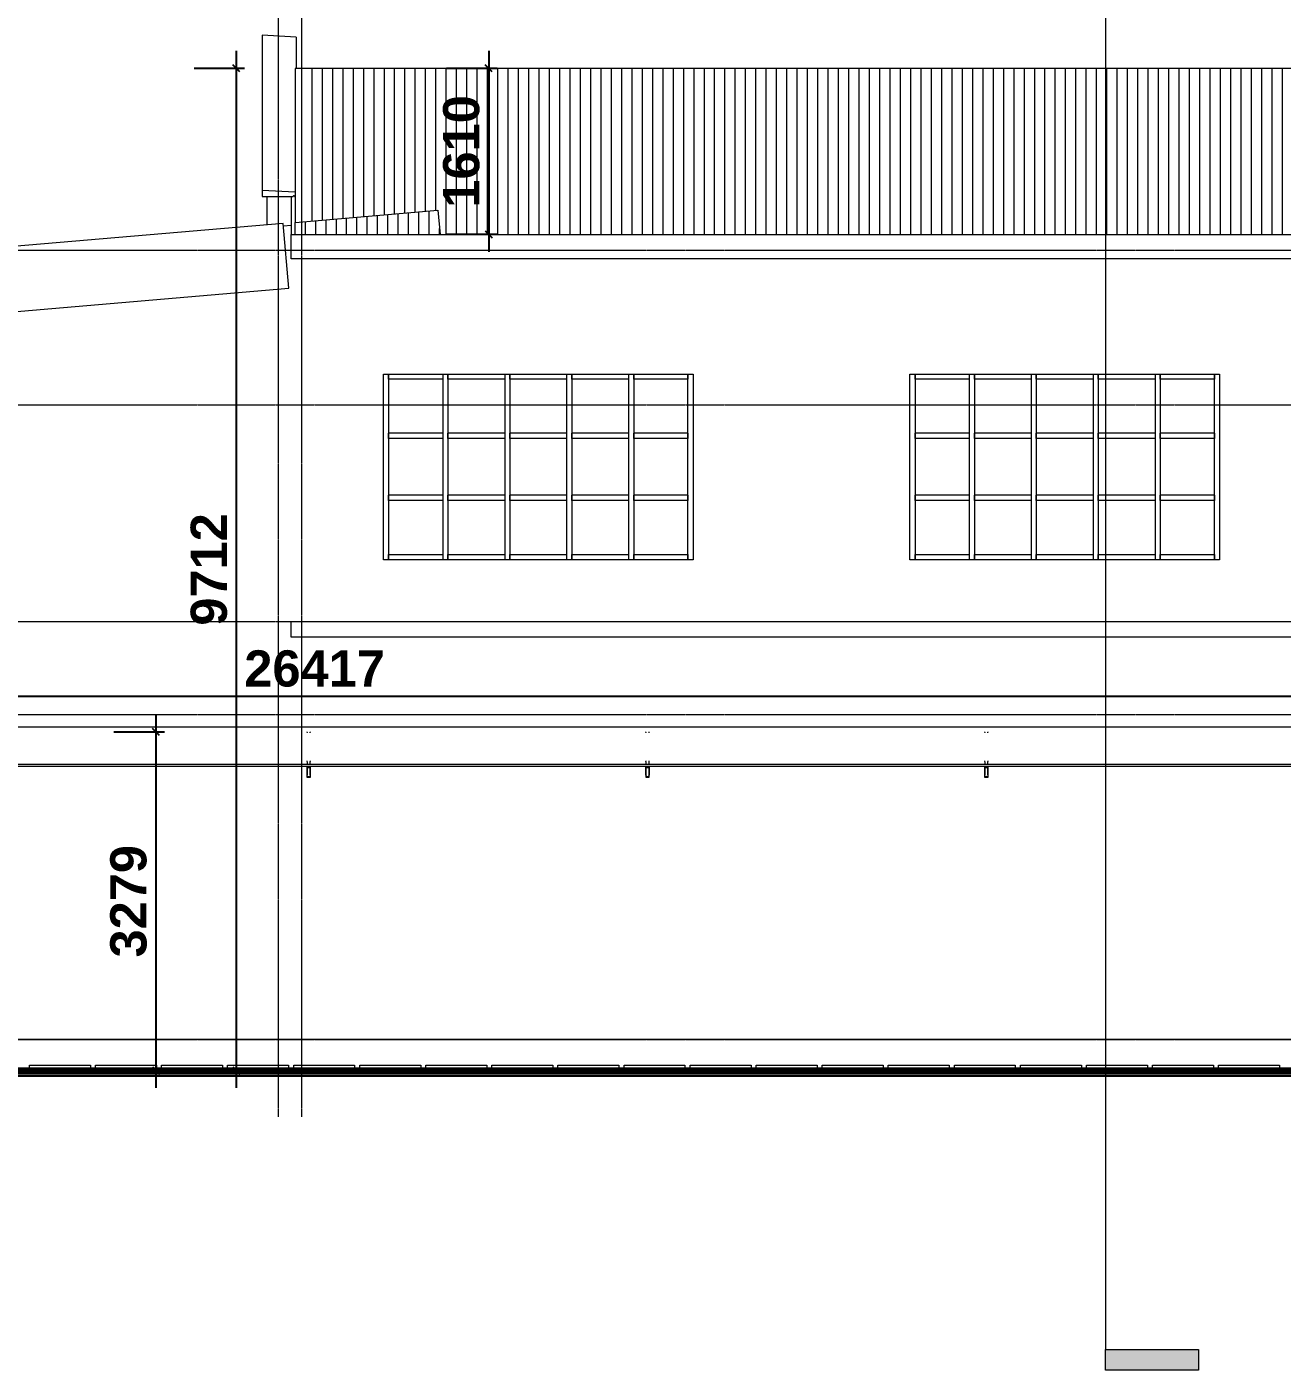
# Model space of a CAD drawing. Header units: inches. Extents: x 22 to 382261, y 22 to 371281.
# Drawn here: x 224918 to 237078, y 109283 to 122303 of the extents above; entities that cross this region are included whole.
import ezdxf

# ---------------------------------------------------------------- set-up
doc = ezdxf.new("R2010")
doc.units = ezdxf.units.IN
doc.header["$MEASUREMENT"] = 0
doc.linetypes.add('Grid Line 1_2_', pattern=[22.225, 12.7, -3.175, 3.175, -3.175])
for name, color, linetype, lineweight in [('A-ANNO-DIMS', 211, 'Continuous', 9), ('A-DETL', 90, 'Continuous', 9), ('A-DETL-GENF', 92, 'Continuous', 9), ('A-DETL-THIN', 151, 'Continuous', 9), ('A-FLOR', 192, 'Continuous', 9), ('A-FLOR-LEVL', 51, 'Continuous', 9), ('A-GLAZ-CWMG', 51, 'Continuous', 9), ('A-ROOF', 132, 'Continuous', 9), ('A-ROOF-OTLN', 132, 'Continuous', 9), ('A-ROOF-PATT', 132, 'Continuous', 9), ('G-ANNO-SYMB', 111, 'Continuous', 9), ('I-WALL', 2, 'Continuous', 9), ('Q-CASE', 31, 'Continuous', 9), ('S-GRID', 1, 'Continuous', 9)]:
    doc.layers.add(name, color=color, linetype=linetype, lineweight=lineweight)
doc.styles.add('Arial_B', font='arialbd.ttf', dxfattribs={"height": 350.793651})
doc.dimstyles.new('2', dxfattribs={"dimscale": 304.8, "dimtxt": 346.888196, "dimasz": 0.221354, "dimexe": 1.338583, "dimexo": 0.0625, "dimgap": 0.278871, "dimtad": 1, "dimdec": 0, "dimzin": 0, "dimdsep": 46, "dimtxsty": 'Arial_B', "dimblk1": 'OBLIQUE', "dimblk2": 'OBLIQUE', "dimsah": 1, "dimcen": 0.09, "dimdle": 0.557743, "dimazin": 0, "dimtfac": 1, "dimtdec": 4, "dimtix": 1, "dimtmove": 0, "dimatfit": 3, "dimfxl": 0.557743, "dimfxlon": 1, "dimtvp": 1, "dimtolj": 1, "dimtzin": 0, "dimarcsym": 2})

# ---------------------------------------------------------------- blocks, each defined once
blk = doc.blocks.new('Casework 3 - Casework 3-482897-Right Side Elevation - Callout 1')
at = {"layer": 'Q-CASE'}
for p, q in [((1386, 8210), (-12195, 7046)), ((1440, 7581), (1386, 8210)), ((-12141, 6417), (1440, 7581)), ((-12141, 6417), (-12195, 7046))]:
    blk.add_line(p, q, dxfattribs=at)
blk = doc.blocks.new('Casework 6 - Casework 6-529220-Right Side Elevation - Callout 1')
at = {"layer": 'Q-CASE'}
for p, q in [((14899, 3326), (-11421, 3326)), ((1616, 3276), (1616, 3272)), ((4899, 3276), (4899, 3272)), ((8181, 3276), (8181, 3272)), ((14899, 2966), (-11421, 2966)), ((-11421, 2949), (14899, 2949)), ((1614, 2949), (1614, 2841)), ((1616, 2949), (1616, 2865)), ((1616, 2949), (1616, 2948)), ((1646, 2865), (1646, 2949)), ((1646, 2948), (1646, 2949)), ((1649, 2841), (1649, 2949)), ((4897, 2949), (4897, 2841)), ((4899, 2949), (4899, 2865)), ((4899, 2949), (4899, 2948)), ((4929, 2865), (4929, 2949)), ((4929, 2948), (4929, 2949)), ((4931, 2841), (4931, 2949)), ((8179, 2949), (8179, 2841)), ((8181, 2949), (8181, 2865)), ((8181, 2949), (8181, 2948)), ((8211, 2865), (8211, 2949)), ((8211, 2948), (8211, 2949)), ((8214, 2841), (8214, 2949)), ((1614, 2841), (1649, 2841)), ((4897, 2841), (4931, 2841)), ((8179, 2841), (8214, 2841))]:
    blk.add_line(p, q, dxfattribs=at)
at = {"layer": 'Q-CASE', "flags": 128}
for points in [[(1616, 3278), (1616, 3278), (1616, 3279), (1616, 3280), (1616, 3280), (1616, 3281), (1617, 3281), (1617, 3282), (1617, 3282)], [(1645, 3283), (1646, 3282), (1646, 3281), (1646, 3281), (1646, 3280), (1646, 3280), (1646, 3279), (1646, 3279), (1646, 3278), (1646, 3278)], [(1646, 3272), (1646, 3276), (1646, 3278), (1646, 3278)], [(4899, 3278), (4899, 3278), (4899, 3279), (4899, 3280), (4899, 3280), (4899, 3281), (4899, 3281), (4899, 3282), (4899, 3282)], [(4928, 3283), (4928, 3282), (4928, 3281), (4928, 3281), (4928, 3280), (4929, 3280), (4929, 3279), (4929, 3279), (4929, 3278), (4929, 3278)], [(4929, 3272), (4929, 3276), (4929, 3278), (4929, 3278)], [(8181, 3278), (8181, 3278), (8181, 3279), (8181, 3280), (8181, 3280), (8181, 3281), (8182, 3281), (8182, 3282), (8182, 3282)], [(8210, 3283), (8211, 3282), (8211, 3281), (8211, 3281), (8211, 3280), (8211, 3280), (8211, 3279), (8211, 3279), (8211, 3278), (8211, 3278)], [(8211, 3272), (8211, 3276), (8211, 3278), (8211, 3278)], [(1616, 2993), (1616, 2994), (1616, 2995), (1616, 2995), (1616, 2996), (1616, 2996), (1617, 2997), (1617, 2998), (1617, 2998), (1617, 2999), (1617, 2999), (1618, 3000), (1618, 3000)], [(1645, 3000), (1645, 2999), (1645, 2999), (1645, 2998), (1646, 2998), (1646, 2997), (1646, 2997), (1646, 2996), (1646, 2995), (1646, 2995), (1646, 2994), (1646, 2994), (1646, 2993)], [(4899, 2993), (4899, 2994), (4899, 2995), (4899, 2995), (4899, 2996), (4899, 2996), (4899, 2997), (4899, 2998), (4899, 2998), (4900, 2999), (4900, 2999), (4900, 3000), (4900, 3000)], [(4927, 3000), (4927, 2999), (4928, 2999), (4928, 2998), (4928, 2998), (4928, 2997), (4928, 2997), (4928, 2996), (4929, 2995), (4929, 2995), (4929, 2994), (4929, 2994), (4929, 2993)], [(8181, 2993), (8181, 2994), (8181, 2995), (8181, 2995), (8181, 2996), (8181, 2996), (8182, 2997), (8182, 2998), (8182, 2998), (8182, 2999), (8182, 2999), (8183, 3000), (8183, 3000)], [(8210, 3000), (8210, 2999), (8210, 2999), (8210, 2998), (8211, 2998), (8211, 2997), (8211, 2997), (8211, 2996), (8211, 2995), (8211, 2995), (8211, 2994), (8211, 2994), (8211, 2993)], [(1616, 2991), (1616, 2982), (1616, 2968), (1616, 2968)], [(1616, 2862), (1616, 2897), (1616, 2927), (1616, 2949)], [(1646, 2968), (1646, 2982), (1646, 2990), (1646, 2993), (1646, 2993)], [(1646, 2949), (1646, 2924), (1646, 2894), (1646, 2862)], [(4899, 2991), (4899, 2982), (4899, 2968), (4899, 2968)], [(4899, 2862), (4899, 2897), (4899, 2927), (4899, 2949)], [(4929, 2968), (4929, 2982), (4929, 2990), (4929, 2993), (4929, 2993)], [(4929, 2949), (4929, 2924), (4929, 2894), (4929, 2862)], [(8181, 2991), (8181, 2982), (8181, 2968), (8181, 2968)], [(8181, 2862), (8181, 2897), (8181, 2927), (8181, 2949)], [(8211, 2968), (8211, 2982), (8211, 2990), (8211, 2993), (8211, 2993)], [(8211, 2949), (8211, 2924), (8211, 2894), (8211, 2862)]]:
    blk.add_lwpolyline(points, dxfattribs=at)
at = {"layer": 'Q-CASE'}
for centre, ratio, start_param, end_param in [((1631, 2948), 0.84545, 3.033857, 4.712389), ((1631, 2948), 0.84545, 4.712389, 6.390921), ((4914, 2948), 0.84545, 3.033857, 4.712389), ((4914, 2948), 0.84545, 4.712389, 6.390921), ((8196, 2948), 0.84545, 3.033857, 4.712389), ((8196, 2948), 0.84545, 4.712389, 6.390921), ((1631, 2862), 0.962005, 3.665191, 4.712389), ((1631, 2862), 0.962005, 4.712389, 5.759587), ((4914, 2862), 0.962005, 3.665191, 4.712389), ((4914, 2862), 0.962005, 4.712389, 5.759587), ((8196, 2862), 0.962005, 3.665191, 4.712389), ((8196, 2862), 0.962005, 4.712389, 5.759587)]:
    blk.add_ellipse(centre, major_axis=(15, 0), ratio=ratio, start_param=start_param, end_param=end_param, dxfattribs=at)
blk = doc.blocks.new('Rectangular Mullion - 50 x 150mm-443224-Right Side Elevation - Callout 1')
at = {"layer": 'A-GLAZ-CWMG'}
blk.add_line((10406, 6150), (10406, 6750), dxfattribs=at)
blk = doc.blocks.new('Rectangular Mullion - 50 x 150mm-443211-Right Side Elevation - Callout 1')
at = {"layer": 'A-GLAZ-CWMG'}
for p, q in [((7506, 6700), (7506, 6750)), ((8031, 6700), (7506, 6700)), ((8031, 6750), (8031, 6700))]:
    blk.add_line(p, q, dxfattribs=at)
blk = doc.blocks.new('Rectangular Mullion - 50 x 150mm-443225-Right Side Elevation - Callout 1')
at = {"layer": 'A-GLAZ-CWMG'}
blk.add_line((7506, 5550), (7506, 4950), dxfattribs=at)
blk = doc.blocks.new('Rectangular Mullion - 50 x 150mm-443212-Right Side Elevation - Callout 1')
at = {"layer": 'A-GLAZ-CWMG'}
for p, q in [((9881, 4950), (9881, 5000)), ((9881, 5000), (10406, 5000)), ((10406, 5000), (10406, 4950))]:
    blk.add_line(p, q, dxfattribs=at)
blk = doc.blocks.new('Rectangular Mullion - 50 x 150mm-443213-Right Side Elevation - Callout 1')
at = {"layer": 'A-GLAZ-CWMG'}
for p, q in [((9831, 5550), (9831, 4950)), ((9881, 5550), (9881, 4950))]:
    blk.add_line(p, q, dxfattribs=at)
blk = doc.blocks.new('Rectangular Mullion - 50 x 150mm-443214-Right Side Elevation - Callout 1')
at = {"layer": 'A-GLAZ-CWMG'}
for p, q in [((9881, 5525), (9881, 5575)), ((10406, 5575), (9881, 5575)), ((10406, 5525), (9881, 5525)), ((10406, 5575), (10406, 5525))]:
    blk.add_line(p, q, dxfattribs=at)
blk = doc.blocks.new('Rectangular Mullion - 50 x 150mm-443215-Right Side Elevation - Callout 1')
at = {"layer": 'A-GLAZ-CWMG'}
for p, q in [((9281, 5525), (9281, 5575)), ((9831, 5575), (9281, 5575)), ((9831, 5525), (9281, 5525)), ((9831, 5575), (9831, 5525))]:
    blk.add_line(p, q, dxfattribs=at)
blk = doc.blocks.new('Rectangular Mullion - 50 x 150mm-443216-Right Side Elevation - Callout 1')
at = {"layer": 'A-GLAZ-CWMG'}
for p, q in [((9281, 4950), (9281, 5000)), ((9281, 5000), (9831, 5000)), ((9831, 5000), (9831, 4950))]:
    blk.add_line(p, q, dxfattribs=at)
blk = doc.blocks.new('Rectangular Mullion - 50 x 150mm-443226-Right Side Elevation - Callout 1')
at = {"layer": 'A-GLAZ-CWMG'}
blk.add_line((7506, 6150), (7506, 5550), dxfattribs=at)
blk = doc.blocks.new('Rectangular Mullion - 50 x 150mm-443217-Right Side Elevation - Callout 1')
at = {"layer": 'A-GLAZ-CWMG'}
for p, q in [((9281, 6700), (9281, 6750)), ((9831, 6700), (9281, 6700)), ((9831, 6750), (9831, 6700))]:
    blk.add_line(p, q, dxfattribs=at)
blk = doc.blocks.new('Rectangular Mullion - 50 x 150mm-443227-Right Side Elevation - Callout 1')
at = {"layer": 'A-GLAZ-CWMG'}
blk.add_line((10406, 4950), (10406, 5550), dxfattribs=at)
blk = doc.blocks.new('Rectangular Mullion - 50 x 150mm-443218-Right Side Elevation - Callout 1')
at = {"layer": 'A-GLAZ-CWMG'}
for p, q in [((9831, 6150), (9831, 5550)), ((9881, 6150), (9881, 5550))]:
    blk.add_line(p, q, dxfattribs=at)
blk = doc.blocks.new('Rectangular Mullion - 50 x 150mm-443228-Right Side Elevation - Callout 1')
at = {"layer": 'A-GLAZ-CWMG'}
blk.add_line((10406, 5550), (10406, 6150), dxfattribs=at)
blk = doc.blocks.new('Rectangular Mullion - 50 x 150mm-443229-Right Side Elevation - Callout 1')
at = {"layer": 'A-GLAZ-CWMG'}
blk.add_line((7506, 6750), (7506, 6150), dxfattribs=at)
blk = doc.blocks.new('Rectangular Mullion - 50 x 150mm-443219-Right Side Elevation - Callout 1')
at = {"layer": 'A-GLAZ-CWMG'}
for p, q in [((9831, 6750), (9831, 6150)), ((9881, 6750), (9881, 6150))]:
    blk.add_line(p, q, dxfattribs=at)
blk = doc.blocks.new('Casework 16 - Casework 16-903805-Right Side Elevation - Callout 1')
at = {"layer": 'Q-CASE'}
for p, q in [((1511, 10016), (1181, 10033)), ((1181, 10033), (1181, 8528)), ((1511, 10016), (1511, 9712)), ((1500, 8511), (1181, 8528)), ((1181, 8528), (1181, 8469)), ((1181, 8469), (1481, 8469)), ((1496, 8469), (1500, 8469))]:
    blk.add_line(p, q, dxfattribs=at)
blk.add_ellipse((1489, 8469), major_axis=(7.5, 0), ratio=0.984808, start_param=0, end_param=3.141593, dxfattribs=at)
blk = doc.blocks.new('_Oblique')
at = {"color": 0, "linetype": 'ByBlock', "lineweight": -2}
blk.add_line((-0.5, -0.5), (0.5, 0.5), dxfattribs=at)
blk = doc.blocks.new('*D4919')
at = {"layer": 'A-ANNO-DIMS', "color": 0, "lineweight": -2, "transparency": 16777216}
for p, q in [((229392, 122071), (229392, 120121)), ((229473, 121901), (228984, 121901)), ((229473, 120291), (228984, 120291))]:
    blk.add_line(p, q, dxfattribs=at)
at = {"layer": 'Defpoints', "color": 0, "transparency": 16777216}
for p in [(229492, 121901), (229392, 120291), (229492, 120291)]:
    blk.add_point(p, dxfattribs=at)
at = {"layer": 'A-ANNO-DIMS', "color": 0, "lineweight": -2, "transparency": 16777216, "xscale": 67.46874999999999, "yscale": 67.46874999999999, "zscale": 67.46874999999999}
for p, rotation in [((229392, 121901), 90), ((229392, 120291), 270)]:
    blk.add_blockref('_Oblique', p, dxfattribs=dict(at, rotation=rotation))
at = {"layer": 'A-ANNO-DIMS', "color": 0, "transparency": 16777216, "insert": (229128, 121096), "char_height": 350.8, "width": 746.25, "attachment_point": 5, "rotation": 90, "style": 'Arial_B'}
blk.add_mtext('\\A1;1610', dxfattribs=at)
blk = doc.blocks.new('*D4920')
at = {"layer": 'A-ANNO-DIMS', "color": 0, "lineweight": -2, "transparency": 16777216}
for p, q in [((226947, 122071), (226947, 112018)), ((227028, 121901), (226539, 121901)), ((227028, 112188), (226539, 112188))]:
    blk.add_line(p, q, dxfattribs=at)
at = {"layer": 'Defpoints', "color": 0, "transparency": 16777216}
for p in [(227047, 121901), (226947, 112188), (227047, 112188)]:
    blk.add_point(p, dxfattribs=at)
at = {"layer": 'A-ANNO-DIMS', "color": 0, "lineweight": -2, "transparency": 16777216, "xscale": 67.46874999999999, "yscale": 67.46874999999999, "zscale": 67.46874999999999}
for p, rotation in [((226947, 121901), 90), ((226947, 112188), 270)]:
    blk.add_blockref('_Oblique', p, dxfattribs=dict(at, rotation=rotation))
at = {"layer": 'A-ANNO-DIMS', "color": 0, "transparency": 16777216, "insert": (226683, 117044), "char_height": 350.8, "width": 746.25, "attachment_point": 5, "rotation": 90, "style": 'Arial_B'}
blk.add_mtext('\\A1;9712', dxfattribs=at)
blk = doc.blocks.new('*D4921')
at = {"layer": 'A-ANNO-DIMS', "color": 0, "lineweight": -2, "transparency": 16777216}
for p, q in [((226169, 115637), (226169, 112018)), ((226250, 115467), (225761, 115467)), ((226250, 112188), (225761, 112188))]:
    blk.add_line(p, q, dxfattribs=at)
at = {"layer": 'Defpoints', "color": 0, "transparency": 16777216}
for p in [(226269, 115467), (226169, 112188), (226269, 112188)]:
    blk.add_point(p, dxfattribs=at)
at = {"layer": 'A-ANNO-DIMS', "color": 0, "lineweight": -2, "transparency": 16777216, "xscale": 67.46874999999999, "yscale": 67.46874999999999, "zscale": 67.46874999999999}
for p, rotation in [((226169, 115467), 90), ((226169, 112188), 270)]:
    blk.add_blockref('_Oblique', p, dxfattribs=dict(at, rotation=rotation))
at = {"layer": 'A-ANNO-DIMS', "color": 0, "transparency": 16777216, "insert": (225904, 113828), "char_height": 350.8, "width": 746.25, "attachment_point": 5, "rotation": 90, "style": 'Arial_B'}
blk.add_mtext('\\A1;3279', dxfattribs=at)
blk = doc.blocks.new('*D4922')
at = {"layer": 'A-ANNO-DIMS', "color": 0, "lineweight": -2, "transparency": 16777216}
for p, q in [((240915, 115737), (240915, 116225)), ((214497, 115898), (214497, 115409)), ((214327, 115817), (241085, 115817))]:
    blk.add_line(p, q, dxfattribs=at)
at = {"layer": 'Defpoints', "color": 0, "transparency": 16777216}
for p in [(214497, 115917), (240915, 115817), (240915, 115717)]:
    blk.add_point(p, dxfattribs=at)
at = {"layer": 'A-ANNO-DIMS', "color": 0, "lineweight": -2, "transparency": 16777216, "xscale": 67.46874999999999, "yscale": 67.46874999999999, "zscale": 67.46874999999999, "rotation": 180}
blk.add_blockref('_Oblique', (214497, 115817), dxfattribs=at)
at = {"layer": 'A-ANNO-DIMS', "color": 0, "lineweight": -2, "transparency": 16777216, "xscale": 67.46874999999999, "yscale": 67.46874999999999, "zscale": 67.46874999999999}
blk.add_blockref('_Oblique', (240915, 115817), dxfattribs=at)
at = {"layer": 'A-ANNO-DIMS', "color": 0, "transparency": 16777216, "insert": (227706, 116082), "char_height": 350.8, "width": 932.81, "attachment_point": 5, "style": 'Arial_B'}
blk.add_mtext('\\A1;26417', dxfattribs=at)
blk = doc.blocks.new('Section - M_Section Tail - Filled-28045-Right Side Elevation - Callout 1')
at = {"layer": 'G-ANNO-SYMB'}
blk.add_hatch(color=256, dxfattribs=at).paths.add_polyline_path([(10251, -2705), (9351, -2705), (9351, -2905), (10251, -2905)])
for p, q in [((9351, -2905), (9351, -2705)), ((9351, -2705), (10251, -2705)), ((10251, -2705), (10251, -2905)), ((10251, -2905), (9351, -2905))]:
    blk.add_line(p, q, dxfattribs=at)

msp = doc.modelspace()

# ---------------------------------------------------------------- hatches: boundary and pattern name
at = {"layer": 'A-DETL-GENF'}
h = msp.add_hatch(dxfattribs=at)
h.set_pattern_fill('FP_4', color=174, style=0, pattern_type=2)
h.set_pattern_definition([(90, (228481.12, 112188.33), (-100, 6e-15), [])])
h.paths.add_polyline_path([(236623.3, 120290.6), (249588.4, 120290.6), (249588.4, 121900.5), (227516.1, 121900.5), (227516.1, 120408.1), (228900.9, 120526.8), (228921.2, 120290.6), (234243.6, 120290.6)])
at = {"layer": 'A-ROOF-PATT'}
h = msp.add_hatch(dxfattribs=at)
h.set_pattern_fill('FP_2', color=256, style=0, pattern_type=2)
h.set_pattern_definition([(90, (226016.12, 121213.23), (-100, 6e-15), [])])
h.paths.add_polyline_path([(227477.3, 120290.6), (228921.2, 120290.6), (228900.9, 120526.8), (227516.1, 120408.1), (227516.1, 120656.9), (227512.3, 120656.9), (227511.3, 120660.6), (227508.6, 120663.3), (227504.8, 120664.3), (227501.1, 120663.3), (227498.3, 120660.6), (227497.3, 120656.9), (227477.3, 120656.9), (227477.3, 120396.9)])

# ---------------------------------------------------------------- linework, layer by layer
at = {"layer": 'A-DETL', "lineweight": 100}
msp.add_line((212932.3, 112188.3), (250618.2, 112188.3), dxfattribs=at)
at = {"layer": 'A-DETL-THIN'}
for p, q in [((227516.1, 121900.5), (227516.1, 120408.1)), ((249588.4, 121900.5), (227516.1, 121900.5)), ((227516.1, 120408.1), (228900.9, 120526.8)), ((228900.9, 120526.8), (228921.2, 120290.6)), ((228921.2, 120290.6), (249588.4, 120290.6))]:
    msp.add_line(p, q, dxfattribs=at)
at = {"layer": 'A-FLOR'}
for p, q in [((227477.3, 116538.3), (244887.7, 116538.3)), ((227477.3, 116388.3), (227477.3, 116538.3)), ((244887.7, 116388.3), (227477.3, 116388.3)), ((224943.4, 112238.3), (225533.4, 112238.3)), ((224943.4, 112188.3), (224943.4, 112238.3)), ((225533.4, 112238.3), (225533.4, 112188.3)), ((225583.4, 112238.3), (226173.4, 112238.3)), ((225583.4, 112188.3), (225583.4, 112238.3)), ((226173.4, 112238.3), (226173.4, 112188.3)), ((226223.4, 112238.3), (226813.4, 112238.3)), ((226223.4, 112188.3), (226223.4, 112238.3)), ((226813.4, 112238.3), (226813.4, 112188.3)), ((226863.4, 112238.3), (227453.4, 112238.3)), ((226863.4, 112188.3), (226863.4, 112238.3)), ((227453.4, 112238.3), (227453.4, 112188.3)), ((227503.4, 112238.3), (228093.4, 112238.3)), ((227503.4, 112188.3), (227503.4, 112238.3)), ((228093.4, 112238.3), (228093.4, 112188.3)), ((228143.4, 112238.3), (228733.4, 112238.3)), ((228143.4, 112188.3), (228143.4, 112238.3)), ((228733.4, 112238.3), (228733.4, 112188.3)), ((228783.4, 112238.3), (229373.4, 112238.3)), ((228783.4, 112188.3), (228783.4, 112238.3)), ((229373.4, 112238.3), (229373.4, 112188.3)), ((229423.4, 112238.3), (230013.4, 112238.3)), ((229423.4, 112188.3), (229423.4, 112238.3)), ((230013.4, 112238.3), (230013.4, 112188.3)), ((230063.4, 112238.3), (230653.4, 112238.3)), ((230063.4, 112188.3), (230063.4, 112238.3)), ((230653.4, 112238.3), (230653.4, 112188.3)), ((230703.4, 112238.3), (231293.4, 112238.3)), ((230703.4, 112188.3), (230703.4, 112238.3)), ((231293.4, 112238.3), (231293.4, 112188.3)), ((231343.4, 112238.3), (231933.4, 112238.3)), ((231343.4, 112188.3), (231343.4, 112238.3)), ((231933.4, 112238.3), (231933.4, 112188.3)), ((231983.4, 112238.3), (232573.4, 112238.3)), ((231983.4, 112188.3), (231983.4, 112238.3)), ((232573.4, 112238.3), (232573.4, 112188.3)), ((232623.4, 112238.3), (233213.4, 112238.3)), ((232623.4, 112188.3), (232623.4, 112238.3)), ((233213.4, 112238.3), (233213.4, 112188.3)), ((233263.4, 112238.3), (233853.4, 112238.3)), ((233263.4, 112188.3), (233263.4, 112238.3)), ((233853.4, 112238.3), (233853.4, 112188.3)), ((233903.4, 112238.3), (234493.4, 112238.3)), ((233903.4, 112188.3), (233903.4, 112238.3)), ((234493.4, 112238.3), (234493.4, 112188.3)), ((234543.4, 112238.3), (235133.4, 112238.3)), ((234543.4, 112188.3), (234543.4, 112238.3)), ((235133.4, 112238.3), (235133.4, 112188.3)), ((235183.4, 112238.3), (235773.4, 112238.3)), ((235183.4, 112188.3), (235183.4, 112238.3)), ((235773.4, 112238.3), (235773.4, 112188.3)), ((235823.4, 112238.3), (236413.4, 112238.3)), ((235823.4, 112188.3), (235823.4, 112238.3)), ((236413.4, 112238.3), (236413.4, 112188.3)), ((236463.4, 112238.3), (237053.4, 112238.3)), ((236463.4, 112188.3), (236463.4, 112238.3)), ((237053.4, 112238.3), (237053.4, 112188.3))]:
    msp.add_line(p, q, dxfattribs=at)
at = {"layer": 'A-FLOR', "lineweight": 35}
for p, q in [((250902, 112188.3), (212825.5, 112188.3)), ((212825.5, 112138.3), (250902, 112138.3))]:
    msp.add_line(p, q, dxfattribs=at)
at = {"layer": 'A-FLOR-LEVL', "linetype": 'Grid Line 1_2_'}
for p, q in [((212682.1, 120138.3), (251888.2, 120138.3)), ((212682.1, 118638.3), (251888.2, 118638.3)), ((212682.1, 116538.3), (251888.2, 116538.3)), ((212682.1, 115638.3), (251888.2, 115638.3)), ((212682.1, 112488.3), (251888.2, 112488.3)), ((212682.1, 112188.3), (250618.2, 112188.3))]:
    msp.add_line(p, q, dxfattribs=at)
at = {"layer": 'A-ROOF'}
msp.add_line((227477.3, 120396.9), (227477.3, 120290.6), dxfattribs=at)
at = {"layer": 'A-ROOF-OTLN'}
for p, q in [((227477.3, 120055.6), (227477.3, 120290.6)), ((227477.3, 120290.6), (228921.2, 120290.6)), ((249588.4, 120055.6), (227477.3, 120055.6))]:
    msp.add_line(p, q, dxfattribs=at)
at = {"layer": 'G-ANNO-SYMB'}
msp.add_line((235367.1, 123119.7), (235367.1, 109483.3), dxfattribs=at)
at = {"layer": 'I-WALL'}
for p, q in [((227247.3, 120385), (227247.3, 120656.9)), ((227477.3, 120656.9), (227247.3, 120656.9)), ((227477.3, 120656.9), (227477.3, 120396.9)), ((227477.3, 120376.3), (227404.6, 120370.1)), ((228372.3, 117138.3), (228372.3, 118938.3)), ((228372.3, 118938.3), (231372.3, 118938.3)), ((231372.3, 118938.3), (231372.3, 117138.3)), ((233472.3, 117138.3), (233472.3, 118938.3)), ((233472.3, 118938.3), (236472.3, 118938.3)), ((236472.3, 118938.3), (236472.3, 117138.3)), ((231372.3, 117138.3), (228372.3, 117138.3)), ((236472.3, 117138.3), (233472.3, 117138.3)), ((240047.3, 112488.3), (214572.3, 112488.3))]:
    msp.add_line(p, q, dxfattribs=at)
at = {"layer": 'S-GRID', "linetype": 'Grid Line 1_2_'}
for p, q in [((227357.3, 111738.3), (227357.3, 125702.5)), ((227582.3, 111738.3), (227582.3, 125702.5))]:
    msp.add_line(p, q, dxfattribs=at)

# ---------------------------------------------------------------- block references
at = {"layer": 'A-GLAZ-CWMG'}
for name, p in [('Rectangular Mullion - 50 x 150mm-443211-Right Side Elevation - Callout 1', (220916.1, 112188.3)), ('Rectangular Mullion - 50 x 150mm-443229-Right Side Elevation - Callout 1', (220916.1, 112188.3)), ('Rectangular Mullion - 50 x 150mm-443219-Right Side Elevation - Callout 1', (219116.1, 112188.3)), ('Rectangular Mullion - 50 x 150mm-443217-Right Side Elevation - Callout 1', (219716.1, 112188.3)), ('Rectangular Mullion - 50 x 150mm-443219-Right Side Elevation - Callout 1', (219716.1, 112188.3)), ('Rectangular Mullion - 50 x 150mm-443217-Right Side Elevation - Callout 1', (220316.1, 112188.3)), ('Rectangular Mullion - 50 x 150mm-443219-Right Side Elevation - Callout 1', (220316.1, 112188.3)), ('Rectangular Mullion - 50 x 150mm-443217-Right Side Elevation - Callout 1', (220916.1, 112188.3)), ('Rectangular Mullion - 50 x 150mm-443219-Right Side Elevation - Callout 1', (220916.1, 112188.3)), ('Rectangular Mullion - 50 x 150mm-443211-Right Side Elevation - Callout 1', (223291.1, 112188.3)), ('Rectangular Mullion - 50 x 150mm-443224-Right Side Elevation - Callout 1', (220916.1, 112188.3)), ('Rectangular Mullion - 50 x 150mm-443211-Right Side Elevation - Callout 1', (226016.1, 112188.3)), ('Rectangular Mullion - 50 x 150mm-443229-Right Side Elevation - Callout 1', (226016.1, 112188.3)), ('Rectangular Mullion - 50 x 150mm-443219-Right Side Elevation - Callout 1', (224216.1, 112188.3)), ('Rectangular Mullion - 50 x 150mm-443217-Right Side Elevation - Callout 1', (224816.1, 112188.3)), ('Rectangular Mullion - 50 x 150mm-443219-Right Side Elevation - Callout 1', (224816.1, 112188.3)), ('Rectangular Mullion - 50 x 150mm-443217-Right Side Elevation - Callout 1', (225416.1, 112188.3)), ('Rectangular Mullion - 50 x 150mm-443219-Right Side Elevation - Callout 1', (225416.1, 112188.3)), ('Rectangular Mullion - 50 x 150mm-443217-Right Side Elevation - Callout 1', (226016.1, 112188.3)), ('Rectangular Mullion - 50 x 150mm-443219-Right Side Elevation - Callout 1', (226016.1, 112188.3)), ('Rectangular Mullion - 50 x 150mm-443211-Right Side Elevation - Callout 1', (228391.1, 112188.3)), ('Rectangular Mullion - 50 x 150mm-443224-Right Side Elevation - Callout 1', (226016.1, 112188.3)), ('Rectangular Mullion - 50 x 150mm-443214-Right Side Elevation - Callout 1', (218541.1, 112788.3)), ('Rectangular Mullion - 50 x 150mm-443215-Right Side Elevation - Callout 1', (219716.1, 112788.3)), ('Rectangular Mullion - 50 x 150mm-443215-Right Side Elevation - Callout 1', (220316.1, 112788.3)), ('Rectangular Mullion - 50 x 150mm-443215-Right Side Elevation - Callout 1', (220916.1, 112788.3)), ('Rectangular Mullion - 50 x 150mm-443214-Right Side Elevation - Callout 1', (220916.1, 112788.3)), ('Rectangular Mullion - 50 x 150mm-443214-Right Side Elevation - Callout 1', (223641.1, 112788.3)), ('Rectangular Mullion - 50 x 150mm-443215-Right Side Elevation - Callout 1', (224816.1, 112788.3)), ('Rectangular Mullion - 50 x 150mm-443215-Right Side Elevation - Callout 1', (225416.1, 112788.3)), ('Rectangular Mullion - 50 x 150mm-443215-Right Side Elevation - Callout 1', (226016.1, 112788.3)), ('Rectangular Mullion - 50 x 150mm-443214-Right Side Elevation - Callout 1', (226016.1, 112788.3)), ('Rectangular Mullion - 50 x 150mm-443226-Right Side Elevation - Callout 1', (220916.1, 112188.3)), ('Rectangular Mullion - 50 x 150mm-443218-Right Side Elevation - Callout 1', (219116.1, 112188.3)), ('Rectangular Mullion - 50 x 150mm-443218-Right Side Elevation - Callout 1', (219716.1, 112188.3)), ('Rectangular Mullion - 50 x 150mm-443218-Right Side Elevation - Callout 1', (220316.1, 112188.3)), ('Rectangular Mullion - 50 x 150mm-443218-Right Side Elevation - Callout 1', (220916.1, 112188.3)), ('Rectangular Mullion - 50 x 150mm-443228-Right Side Elevation - Callout 1', (220916.1, 112188.3)), ('Rectangular Mullion - 50 x 150mm-443226-Right Side Elevation - Callout 1', (226016.1, 112188.3)), ('Rectangular Mullion - 50 x 150mm-443218-Right Side Elevation - Callout 1', (224216.1, 112188.3)), ('Rectangular Mullion - 50 x 150mm-443218-Right Side Elevation - Callout 1', (224816.1, 112188.3)), ('Rectangular Mullion - 50 x 150mm-443218-Right Side Elevation - Callout 1', (225416.1, 112188.3)), ('Rectangular Mullion - 50 x 150mm-443218-Right Side Elevation - Callout 1', (226016.1, 112188.3)), ('Rectangular Mullion - 50 x 150mm-443228-Right Side Elevation - Callout 1', (226016.1, 112188.3)), ('Rectangular Mullion - 50 x 150mm-443214-Right Side Elevation - Callout 1', (218541.1, 112188.3)), ('Rectangular Mullion - 50 x 150mm-443225-Right Side Elevation - Callout 1', (220916.1, 112188.3)), ('Rectangular Mullion - 50 x 150mm-443213-Right Side Elevation - Callout 1', (219116.1, 112188.3)), ('Rectangular Mullion - 50 x 150mm-443215-Right Side Elevation - Callout 1', (219716.1, 112188.3)), ('Rectangular Mullion - 50 x 150mm-443213-Right Side Elevation - Callout 1', (219716.1, 112188.3)), ('Rectangular Mullion - 50 x 150mm-443215-Right Side Elevation - Callout 1', (220316.1, 112188.3)), ('Rectangular Mullion - 50 x 150mm-443213-Right Side Elevation - Callout 1', (220316.1, 112188.3)), ('Rectangular Mullion - 50 x 150mm-443215-Right Side Elevation - Callout 1', (220916.1, 112188.3)), ('Rectangular Mullion - 50 x 150mm-443213-Right Side Elevation - Callout 1', (220916.1, 112188.3)), ('Rectangular Mullion - 50 x 150mm-443214-Right Side Elevation - Callout 1', (220916.1, 112188.3)), ('Rectangular Mullion - 50 x 150mm-443227-Right Side Elevation - Callout 1', (220916.1, 112188.3)), ('Rectangular Mullion - 50 x 150mm-443214-Right Side Elevation - Callout 1', (223641.1, 112188.3)), ('Rectangular Mullion - 50 x 150mm-443225-Right Side Elevation - Callout 1', (226016.1, 112188.3)), ('Rectangular Mullion - 50 x 150mm-443213-Right Side Elevation - Callout 1', (224216.1, 112188.3)), ('Rectangular Mullion - 50 x 150mm-443215-Right Side Elevation - Callout 1', (224816.1, 112188.3)), ('Rectangular Mullion - 50 x 150mm-443213-Right Side Elevation - Callout 1', (224816.1, 112188.3)), ('Rectangular Mullion - 50 x 150mm-443215-Right Side Elevation - Callout 1', (225416.1, 112188.3)), ('Rectangular Mullion - 50 x 150mm-443213-Right Side Elevation - Callout 1', (225416.1, 112188.3)), ('Rectangular Mullion - 50 x 150mm-443215-Right Side Elevation - Callout 1', (226016.1, 112188.3)), ('Rectangular Mullion - 50 x 150mm-443213-Right Side Elevation - Callout 1', (226016.1, 112188.3)), ('Rectangular Mullion - 50 x 150mm-443214-Right Side Elevation - Callout 1', (226016.1, 112188.3)), ('Rectangular Mullion - 50 x 150mm-443227-Right Side Elevation - Callout 1', (226016.1, 112188.3)), ('Rectangular Mullion - 50 x 150mm-443212-Right Side Elevation - Callout 1', (218541.1, 112188.3)), ('Rectangular Mullion - 50 x 150mm-443216-Right Side Elevation - Callout 1', (219716.1, 112188.3)), ('Rectangular Mullion - 50 x 150mm-443216-Right Side Elevation - Callout 1', (220316.1, 112188.3)), ('Rectangular Mullion - 50 x 150mm-443216-Right Side Elevation - Callout 1', (220916.1, 112188.3)), ('Rectangular Mullion - 50 x 150mm-443212-Right Side Elevation - Callout 1', (220916.1, 112188.3)), ('Rectangular Mullion - 50 x 150mm-443212-Right Side Elevation - Callout 1', (223641.1, 112188.3)), ('Rectangular Mullion - 50 x 150mm-443216-Right Side Elevation - Callout 1', (224816.1, 112188.3)), ('Rectangular Mullion - 50 x 150mm-443216-Right Side Elevation - Callout 1', (225416.1, 112188.3)), ('Rectangular Mullion - 50 x 150mm-443216-Right Side Elevation - Callout 1', (226016.1, 112188.3)), ('Rectangular Mullion - 50 x 150mm-443212-Right Side Elevation - Callout 1', (226016.1, 112188.3))]:
    msp.add_blockref(name, p, dxfattribs=at)
at = {"layer": 'G-ANNO-SYMB'}
msp.add_blockref('Section - M_Section Tail - Filled-28045-Right Side Elevation - Callout 1', (226016.1, 112188.3), dxfattribs=at)
at = {"layer": 'Q-CASE'}
for name in ['Casework 16 - Casework 16-903805-Right Side Elevation - Callout 1', 'Casework 3 - Casework 3-482897-Right Side Elevation - Callout 1', 'Casework 6 - Casework 6-529220-Right Side Elevation - Callout 1']:
    msp.add_blockref(name, (226016.1, 112188.3), dxfattribs=at)

# ---------------------------------------------------------------- dimensions: what is measured, and where the dimension line sits
at = {"layer": 'A-ANNO-DIMS'}
for base, p1, p2, override, picture, middle in [((226947.1, 112188.3), (227047.1, 121900.5), (227047.1, 112188.3), {"dimpost": '<>', "dimfxl": 9712.179326}, '*D4920', (226682.9, 117044.4)), ((229392.1, 120290.6), (229492.1, 121900.5), (229492.1, 120290.6), {"dimpost": '<>', "dimfxl": 1609.865334}, '*D4919', (229128, 121095.6)), ((226168.7, 112188.3), (226268.7, 115467.3), (226268.7, 112188.3), {"dimpost": '<>', "dimfxl": 3278.962006}, '*D4921', (225904.5, 113827.8))]:
    dim = msp.add_linear_dim(base=base, p1=p1, p2=p2, angle=90, dimstyle='2', override=override, dxfattribs=at)
    dim.commit()
    dim.dimension.update_dxf_attribs({"geometry": picture, "text_midpoint": middle})
dim = msp.add_linear_dim(base=(240914.8168296, 115817.4730195), p1=(214497.3168296, 115917.4730195), p2=(240914.8168296, 115717.4730195), dimstyle='2', override={"dimpost": '<>', "dimfxl": 26418.257063}, dxfattribs=at)
dim.commit()
dim.dimension.update_dxf_attribs({"geometry": '*D4922', "text_midpoint": (227706.0668296, 116081.5787819)})

doc.saveas('drawing.dxf')
